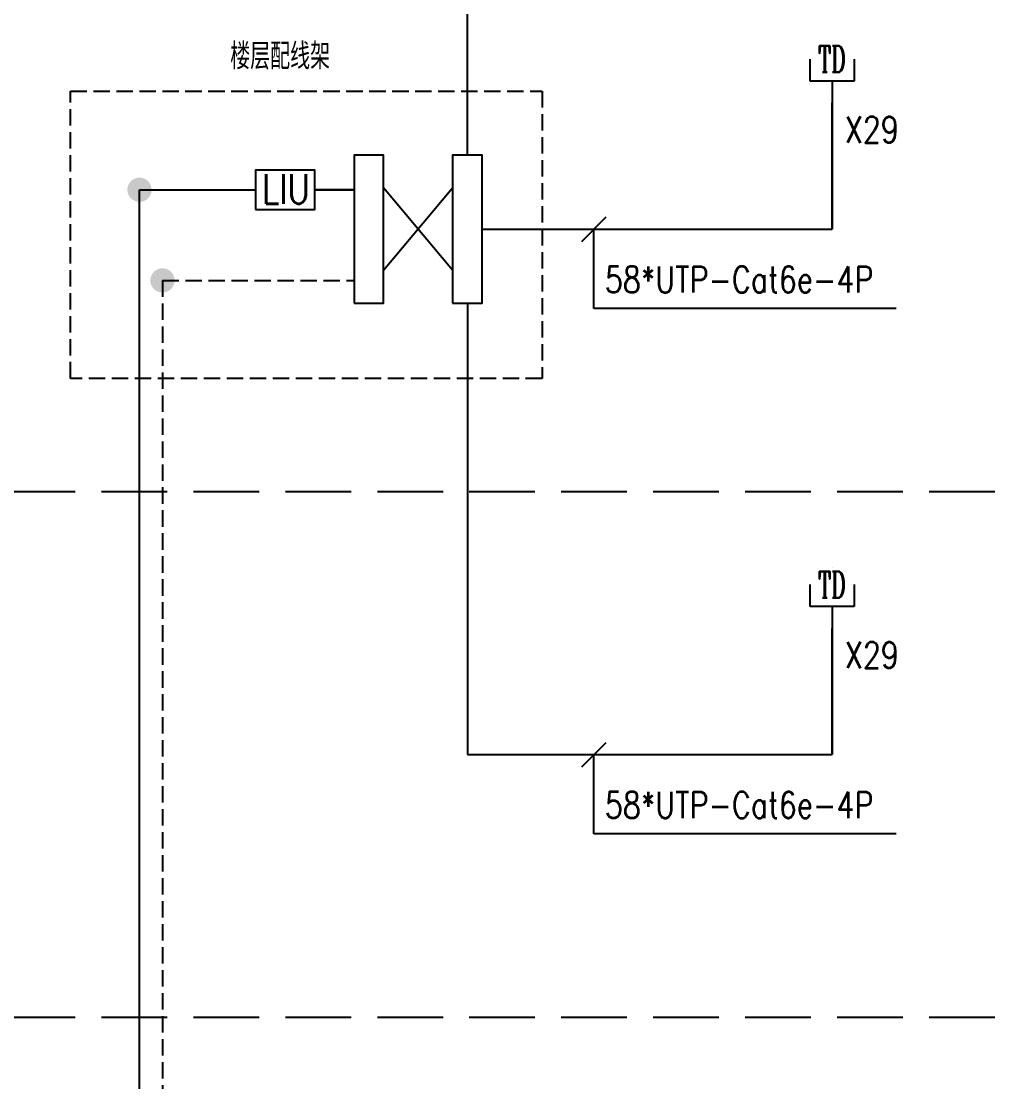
# Model space of a CAD drawing. Extents: x 913510 to 997610, y -270398 to 254224.
# Drawn here: x 972789 to 987610, y 84957 to 101103 of the extents above; entities that cross this region are included whole.
import ezdxf
from ezdxf.enums import TextEntityAlignment as Align

# ---------------------------------------------------------------- set-up
doc = ezdxf.new("R2010")
doc.units = 0
doc.header["$LTSCALE"] = 1000
doc.header["$MEASUREMENT"] = 0
doc.linetypes.add('DASH', pattern=[0.35, 0.25, -0.1])
for name, color, linetype in [('00-EQUIP', 3, 'Continuous'), ('00-WIRE-4', 6, 'Continuous'), ('EQUIP-箱柜', 3, 'Continuous'), ('电气-文字', 4, 'Continuous'), ('电气-设备标注', 4, 'Continuous'), ('线路', 6, 'Continuous')]:
    doc.layers.add(name, color=color, linetype=linetype)
doc.styles.add('_COMPLEX', font='COMPLEX.shx', dxfattribs={"width": 0.5})
doc.styles.add('cyq', font='SIMPLEX.shx', dxfattribs={"width": 0.7, "height": 300, "bigfont": 'china3.shx'})
doc.styles.get("Standard").update_dxf_attribs({"font": 'simhei.ttf'})

# ---------------------------------------------------------------- blocks, each defined once
blk = doc.blocks.new('_LINKPT1')
at = {"color": 0}
blk.add_line((0, 0), (0, 0), dxfattribs=at)
blk = doc.blocks.new('IO37IMB6')
for p, q in [((-0.5, 0.499), (-0.5, 0.999)), ((0.5, 0.999), (0.5, 0.499)), ((0.5, 0.499), (-0.5, 0.499)), ((0, 0.5), (0, 0))]:
    blk.add_line(p, q)
at = {"xscale": 0.002, "yscale": 0.002, "zscale": 0.002}
for p in [(0, 1.384), (-0.5, 0.499), (0.5, 0.499), (0, 0)]:
    blk.add_blockref('_LINKPT1', p, dxfattribs=at)
at = {"style": '_COMPLEX', "width": 0.6, "flags": 8}
blk.add_attdef('$TEXT$', text='', height=0.6, dxfattribs=at).set_placement((0, 1), align=Align.MIDDLE_CENTER)
at = {"flags": 9}
blk.add_attdef('A', (0, 0), '', height=0.00002, dxfattribs=at)

msp = doc.modelspace()

# ---------------------------------------------------------------- hatches: boundary and pattern name
at = {"layer": '00-WIRE-4'}
h = msp.add_hatch(color=3, dxfattribs=at)
edge = h.paths.add_edge_path()
edge.add_arc((974589, 98538), 185, 0, 360)
h = msp.add_hatch(color=3, dxfattribs=at)
edge = h.paths.add_edge_path()
edge.add_arc((974939, 97157), 185, 0, 360)

# ---------------------------------------------------------------- linework, layer by layer
for p, q in [((979581, 99063, 132), (979581, 105938, 132)), ((985134, 99860, 132), (985134, 97938, 132)), ((985134, 97938, 132), (985134, 99860, 132)), ((974589, 98538, 132), (976356, 98538, 132)), ((974589, 57772, 132), (974589, 98538, 132)), ((977256, 98538, 132), (977856, 98538, 132)), ((977856, 98538, 132), (977256, 98538, 132)), ((979806, 97938, 132), (985134, 97938, 132)), ((979806, 97938, 132), (985134, 97938, 132)), ((979581, 96813, 132), (979581, 89938, 132)), ((985134, 91860, 132), (985134, 89938, 132)), ((985134, 89938, 132), (985134, 91860, 132)), ((979581, 89938, 132), (985134, 89938, 132))]:
    msp.add_line(p, q, dxfattribs=at)
at = {"layer": '00-WIRE-4', "linetype": 'DASH'}
for p, q in [((974589, 98538, 132), (974800, 98538, 132)), ((974939, 97157, 132), (977856, 97157, 132)), ((974939, 97157, 132), (974939, 57772, 132))]:
    msp.add_line(p, q, dxfattribs=at)
at = {"layer": '00-WIRE-4', "color": 1, "linetype": 'DASH', "elevation": 132}
msp.add_lwpolyline([(973537, 100037), (980718, 100037), (980718, 95665), (973537, 95665)], close=True, dxfattribs=at)
at = {"layer": 'EQUIP-箱柜'}
for p, q in [((979356, 97312, 132), (978306, 98564, 132)), ((978306, 97312, 132), (979356, 98564, 132))]:
    msp.add_line(p, q, dxfattribs=at)
at = {"layer": 'EQUIP-箱柜', "elevation": 132}
for points in [[(977856, 96813), (978306, 96813), (978306, 99063), (977856, 99063)], [(979356, 96813), (979806, 96813), (979806, 99063), (979356, 99063)], [(976356, 98238), (977256, 98238), (977256, 98838), (976356, 98838)]]:
    msp.add_lwpolyline(points, close=True, dxfattribs=at)
at = {"layer": '电气-设备标注'}
for p, q in [((981321, 97752, 132), (981692, 98124, 132)), ((981506, 96731, 132), (981506, 97938, 132)), ((986107, 96731, 132), (981506, 96731, 132)), ((981321, 89752, 132), (981692, 90124, 132)), ((981506, 88731, 132), (981506, 89938, 132)), ((986107, 88731, 132), (981506, 88731, 132))]:
    msp.add_line(p, q, dxfattribs=at)
at = {"layer": '线路', "color": 0, "linetype": 'DASH', "ltscale": 4}
for p, q in [((987610, 93938, 132), (916010, 93938, 132)), ((987610, 85938, 132), (916010, 85938, 132))]:
    msp.add_line(p, q, dxfattribs=at)

# ---------------------------------------------------------------- block references
at = {"layer": '00-EQUIP', "xscale": 666.6666666666666, "yscale": 666.6666666666666, "zscale": 666.6666666666666}
for p in [(985134, 99860, 396), (985134, 91860, 264)]:
    msp.add_blockref('IO37IMB6', p, dxfattribs=at).add_auto_attribs({'$TEXT$': 'TD'})

# ---------------------------------------------------------------- texts
at = {"layer": '电气-文字', "style": 'cyq', "width": 0.8}
for s, height, p in [('楼层配线架', 400, (975970, 100370, 132)), ('X29', 400, (985327, 99253, 132)), ('LIU', 450, (976457, 98325, 132)), ('58*UTP-Cat6e-4P', 400, (981674, 96971, 132)), ('X29', 400, (985327, 91253, 132)), ('58*UTP-Cat6e-4P', 400, (981674, 88971, 132))]:
    msp.add_text(s, height=height, dxfattribs=at).set_placement(p)

doc.saveas('drawing.dxf')
